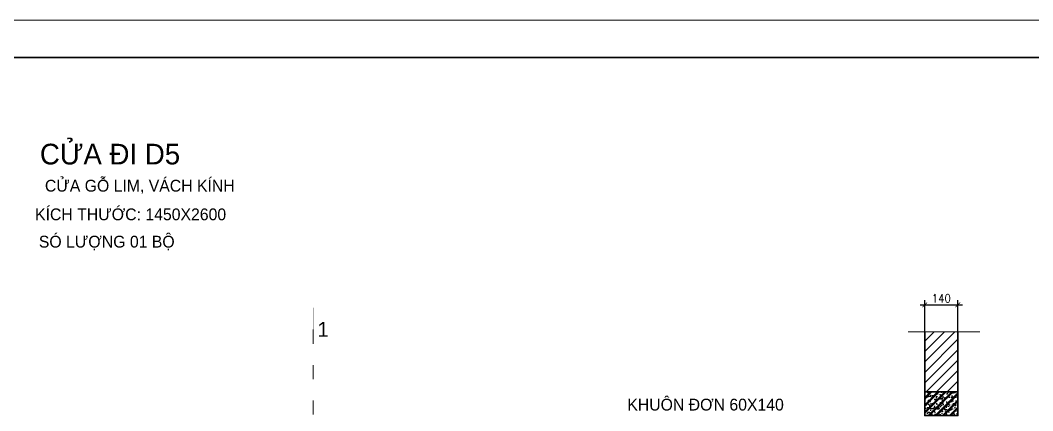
# Model space of a CAD drawing. Header units: millimetres. Extents: x -529782 to -142003, y -492574 to -273331.
# Drawn here: x -199091 to -194802, y -423940 to -422287 of the extents above; entities that cross this region are included whole.
import ezdxf
from ezdxf.enums import TextEntityAlignment as Align

# ---------------------------------------------------------------- set-up
doc = ezdxf.new("R2010")
doc.units = ezdxf.units.MM
doc.header["$LTSCALE"] = 500
doc.header["$MEASUREMENT"] = 0
doc.header["$PDMODE"] = 3
doc.linetypes.add('ACAD_ISO03W100', pattern=[30, 12, -18])
doc.layers.get('0').update_dxf_attribs({"linetype": 'CONTINUOUS', "lineweight": 13})
doc.layers.get('Defpoints').update_dxf_attribs({"color": 255, "linetype": 'CONTINUOUS', "lineweight": 13})
for name, color, linetype, lineweight in [('1.cat 30', 30, 'CONTINUOUS', 35), ('2.thay 145', 145, 'CONTINUOUS', 18), ('3.manh 08', 8, 'CONTINUOUS', 9), ('9.text \xad white', 7, 'CONTINUOUS', 15), ('CA.dim 08', 251, 'CONTINUOUS', 13)]:
    doc.layers.add(name, color=color, linetype=linetype, lineweight=lineweight)
doc.layers.add('HACH', color=250, linetype='CONTINUOUS')
doc.styles.add('CA.JSC1', font='')
doc.styles.get("Standard").update_dxf_attribs({"font": 'txt.shx', "width": 0.9})
doc.styles.add('VnAvantH', font='')
doc.styles.get('CA.JSC1').set_extended_font_data('.VnAvantH')
doc.styles.get('VnAvantH').set_extended_font_data('.VnAvantH')
doc.dimstyles.new('CA 20', dxfattribs={"dimscale": 0, "dimtxt": 35, "dimasz": 20, "dimexe": 20, "dimexo": 0, "dimgap": 10, "dimtad": 1, "dimdec": 0, "dimzin": 0, "dimdsep": 46, "dimtxsty": 'Standard', "dimblk": 'ARCHTICK', "dimcen": 0.09, "dimdle": 20, "dimclrd": 256, "dimclre": 256, "dimclrt": 7, "dimadec": 0, "dimazin": 0, "dimtfac": 1, "dimtdec": 0, "dimtix": 1, "dimtmove": 2, "dimatfit": 3, "dimldrblk": 'DOT', "dimfxl": 1, "dimtolj": 1, "dimtzin": 0, "dimarcsym": 0})

# ---------------------------------------------------------------- blocks, each defined once
blk = doc.blocks.new('khung co loan')
at = {"layer": '1.cat 30'}
blk.add_lwpolyline([(1158.3, -14553.5), (1158.3, -303.5), (20658.3, -303.5), (20658.3, -14553.5)], close=True, dxfattribs=at)
at = {"layer": '3.manh 08'}
blk.add_lwpolyline([(0, -14850), (21000, -14850), (21000, 0), (0, 0)], close=True, dxfattribs=at)
blk = doc.blocks.new('_ArchTick')
at = {"color": 1, "linetype": 'ByBlock', "const_width": 0.15}
blk.add_lwpolyline([(-0.5, -0.5), (0.5, 0.5)], dxfattribs=at)
blk = doc.blocks.new('*D1583')
at = {"layer": 'CA.dim 08', "lineweight": -2, "transparency": 16777216}
for p, q in [((-195279, -423492.2), (-195099, -423492.2)), ((-195259, -423783.3), (-195259, -423472.2)), ((-195119, -423783.3), (-195119, -423472.2))]:
    blk.add_line(p, q, dxfattribs=at)
at = {"layer": 'Defpoints', "color": 0, "transparency": 16777216}
for p in [(-195119, -423492.2), (-195259, -423783.3), (-195119, -423783.3)]:
    blk.add_point(p, dxfattribs=at)
at = {"layer": 'CA.dim 08', "lineweight": -2, "transparency": 16777216, "xscale": 20, "yscale": 20, "zscale": 20, "rotation": 180}
blk.add_blockref('_ArchTick', (-195259, -423492.2), dxfattribs=at)
at = {"layer": 'CA.dim 08', "lineweight": -2, "transparency": 16777216, "xscale": 20, "yscale": 20, "zscale": 20}
blk.add_blockref('_ArchTick', (-195119, -423492.2), dxfattribs=at)
at = {"layer": 'CA.dim 08', "color": 7, "transparency": 16777216, "insert": (-195189, -423464.7), "char_height": 35, "attachment_point": 5}
blk.add_mtext('\\A1;140', dxfattribs=at)
blk = doc.blocks.new('_DOT')
at = {"color": 1, "linetype": 'ByBlock'}
blk.add_line((-0.5, 0), (-1, 0), dxfattribs=at)
at = {"color": 1, "linetype": 'ByBlock', "const_width": 0.5}
blk.add_lwpolyline([(-0.25, 0, 1), (0.25, 0, 1)], format="xyb", close=True, dxfattribs=at)

msp = doc.modelspace()

# ---------------------------------------------------------------- hatches: boundary and pattern name
at = {"layer": 'HACH'}
h = msp.add_hatch(dxfattribs=at)
h.set_pattern_fill('ANSI31', color=256, scale=250, style=0)
h.set_pattern_definition([(45, (-7579.557, 12493.73), (-22.097087, 22.097087), [])])
h.paths.add_polyline_path([(-195119, -423606), (-195259, -423606), (-195259, -423860.6), (-195119, -423860.6)])
h = msp.add_hatch(dxfattribs=at)
h.set_pattern_fill('CHAU-01', color=256, scale=5, style=0, pattern_type=2)
h.set_pattern_definition([(50, (15621.14, 12950.583), (35.8630091, -3.1376067), [3.75, -41.25]), (355, (15621.14, 12950.583), (-6.9375667, 37.6096067), [3, -33]), (100.4514, (15624.128, 12950.322), (28.925469, 34.471977), [3.1870095, -35.0571056]), (46.1842, (15621.14, 12960.583), (53.3620524, -8.2759507), [5.625, -61.875]), (96.6356, (15625.586, 12959.894), (46.733135, 48.7058935), [4.7805144, -52.58565]), (351.1842, (15621.14, 12960.583), (46.733097, 48.70593), [4.5, -49.5]), (21, (15626.14, 12958.083), (29.8453526, -20.1309445), [3.75, -41.25]), (326, (15626.14, 12958.083), (12.1657666, 36.2575023), [3, -33]), (71.4514, (15628.627, 12956.406), (42.0111314, 16.1265248), [3.1870095, -35.0571056]), (37.5, (15621.14, 12950.583), (0.60799277, 16.6446927), [0, -32.6, 0, -33.5, 0, -33.125]), (7.5, (15621.14, 12950.583), (13.1534769, 19.7205856), [0, -19.1, 0, -31.85, 0, -12.625]), (327.5, (15609.99, 12950.583), (26.6911218, -1.1277436), [0, -12.5, 0, -39, 0, -51.75]), (317.5, (15604.99, 12950.583), (29.1593085, 5.0052491), [0, -16.25, 0, -25.9, 0, -36.75]), (45, (15621.14, 12950.583), (-15.0260191, 15.0260191), []), (45, (15621.14, 12956.708), (-15.0260191, 15.0260191), [])])
h.paths.add_polyline_path([(-195119, -423960.6), (-195119, -423860.6), (-195259, -423860.6), (-195259, -423960.6)])

# ---------------------------------------------------------------- linework, layer by layer
at = {"layer": '1.cat 30', "ltscale": 4}
for p, q in [((-195259, -423960.6), (-195259, -423606)), ((-195119, -423960.6), (-195119, -423606))]:
    msp.add_line(p, q, dxfattribs=at)
at = {"layer": '1.cat 30', "const_width": 1.25}
msp.add_lwpolyline([(-197849.3, -423504.6), (-197849.3, -423505.9), (-197849.3, -423507.1), (-197849.3, -423658.5)], dxfattribs=at)
at = {"layer": '1.cat 30', "ltscale": 4}
msp.add_lwpolyline([(-195259, -423860.6), (-195119, -423860.6), (-195119, -423960.6), (-195259, -423960.6)], close=True, dxfattribs=at)
at = {"layer": '2.thay 145', "color": 1, "linetype": 'ACAD_ISO03W100', "ltscale": 0.01}
msp.add_line((-197849.3, -423596.8), (-197849.3, -426815.6), dxfattribs=at)
at = {"layer": 'CA.dim 08'}
msp.add_line((-195329.6, -423606), (-195025.8, -423606), dxfattribs=at)

# ---------------------------------------------------------------- block references
at = {"layer": '2.thay 145', "xscale": 0.5174686212558299, "yscale": 0.5174686212558299, "zscale": 0.5174686212558299}
msp.add_blockref('khung co loan', (-200360.7, -422287.1), dxfattribs=at)

# ---------------------------------------------------------------- texts
at = {"layer": '9.text \xad white'}
for s, height, style, p in [('cöa ®i d5', 87.5, 'CA.JSC1', (-199007.3, -422897.5)), ('1', 62.5, 'VnAvantH', (-197831.2, -423627.3))]:
    msp.add_text(s, height=height, dxfattribs=dict(at, style=style)).set_placement(p)
at = {"layer": '9.text \xad white', "style": 'CA.JSC1'}
for s, p in [('cöa gç lim, v¸ch kÝnh', (-198182.2, -423012.7)), ('kÝch th\xadíc: 1450x2600', (-198218.4, -423133.9)), ('sã l\xadîng 01 bé', (-198436.6, -423249.5)), ('khu«n ®¬n 60x140', (-195856.2, -423939.5))]:
    msp.add_text(s, height=50, dxfattribs=at).set_placement(p, align=Align.RIGHT)

# ---------------------------------------------------------------- dimensions: what is measured, and where the dimension line sits
at = {"layer": 'CA.dim 08'}
dim = msp.add_linear_dim(base=(-195119, -423492.2), p1=(-195259, -423783.3), p2=(-195119, -423783.3), dimstyle='CA 20', override={"dimscale": 1}, dxfattribs=at)
dim.commit()
dim.dimension.update_dxf_attribs({"geometry": '*D1583', "text_midpoint": (-195189, -423464.7)})

doc.saveas('drawing.dxf')
